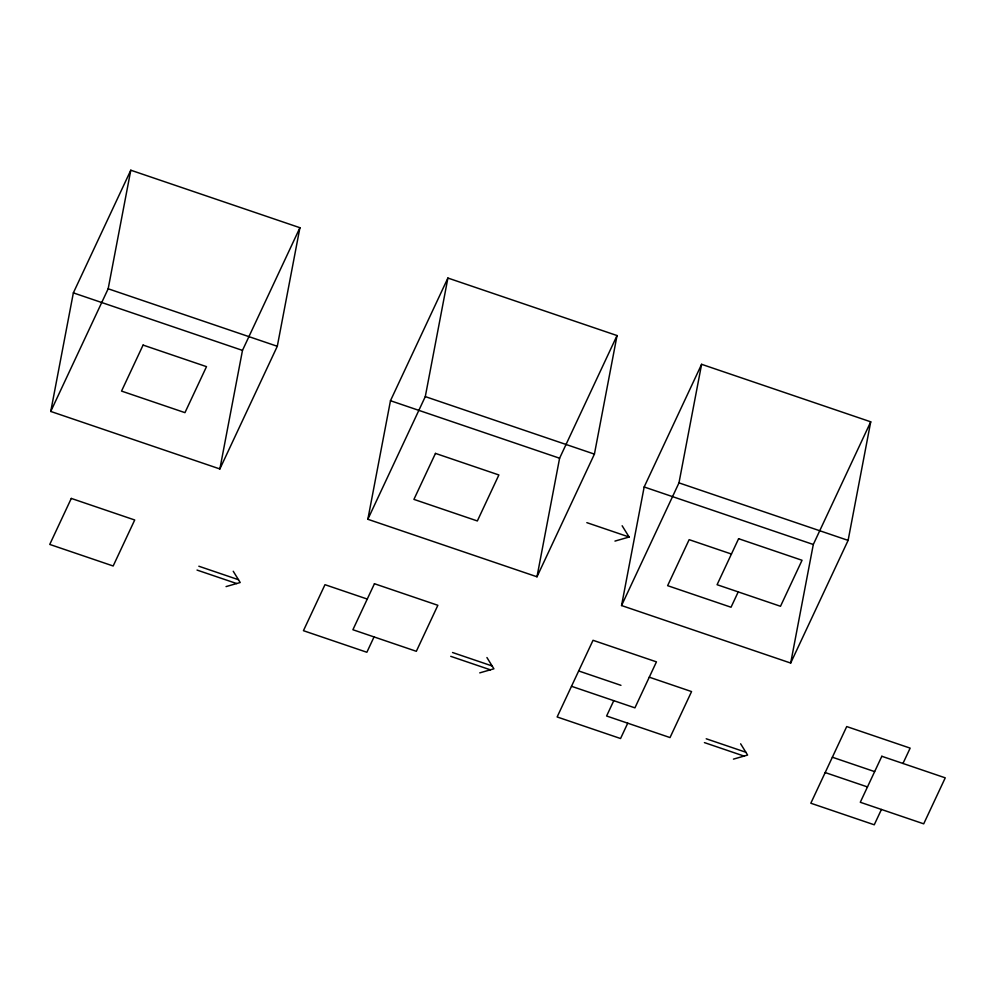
<?xml version="1.0" encoding="UTF-8"?>
<svg xmlns="http://www.w3.org/2000/svg" width="995" height="995" viewBox="0 0 995 995"><rect width="100%" height="100%" fill="white"/><g stroke="black" fill="none" stroke-linecap="round" stroke-linejoin="round"><path stroke-width="1.49" d="M50.745 411.445L73.356 292.878L130.793 170.207L299.918 227.718L277.294 346.285L219.87 468.956L50.745 411.445L108.169 288.774L130.793 170.207M219.87 468.956L242.481 350.389L299.918 227.718M367.851 519.278L390.475 400.711L447.899 278.04L617.037 335.551L594.413 454.118L536.989 576.789L367.851 519.278L425.288 396.607L447.899 278.04M536.989 576.789L559.6 458.222L617.037 335.551M621.552 605.545L644.163 486.978L701.599 364.307L870.725 421.818L848.113 540.385L790.677 663.056L621.552 605.545L678.976 482.873L701.599 364.307M790.677 663.056L813.301 544.489L870.725 421.818M374.045 636.924L366.869 652.26L303.438 630.693L324.979 584.687L367.267 599.065M613.778 700.667L606.602 716.002L670.021 737.569L691.562 691.575L649.275 677.185M627.733 723.191L620.557 738.526L557.138 716.96L593.032 640.295L656.451 661.862L634.922 707.855L571.491 686.289M738.215 591.901L731.039 607.236L667.62 585.669L689.149 539.663L731.437 554.041M881.433 809.457L874.257 824.793L810.825 803.226L846.72 726.561L910.151 748.128L902.962 763.463M226.052 586.602L240.218 582.523L233.24 571.267M614.96 541.093L629.126 537.026L622.136 525.758M479.752 672.869L493.906 668.802L486.928 657.533M733.439 759.135L747.606 755.068L740.628 743.8M108.169 288.774L277.294 346.285M425.288 396.607L594.413 454.118M678.976 482.873L848.113 540.385M73.356 292.878L242.481 350.389M390.475 400.711L559.6 458.222M644.163 486.978L813.301 544.489M586.839 522.649L629.126 537.026M578.667 670.953L620.955 685.331M832.367 757.232L874.642 771.61M825.191 772.555L867.466 786.933M198.838 566.23L238.477 579.712M452.526 652.509L492.164 665.978M706.214 738.775L745.852 752.245M197.035 570.073L236.673 583.543M450.735 656.339L490.373 669.822M704.423 742.606L744.061 756.088M71.292 498.42L49.75 544.427L113.169 565.993L134.711 519.987L71.292 498.42M143.081 345.078L121.539 391.085L184.958 412.651L206.5 366.645L143.081 345.078M374.443 583.729L352.902 629.736L416.333 651.302L437.862 605.296L374.443 583.729M435.462 453.397L413.92 499.39L477.351 520.957L498.881 474.963L435.462 453.397M738.613 538.705L717.084 584.712L780.503 606.278L802.045 560.272L738.613 538.705M881.831 756.275L860.289 802.268L923.708 823.835L945.25 777.841L881.831 756.275"/></g></svg>
